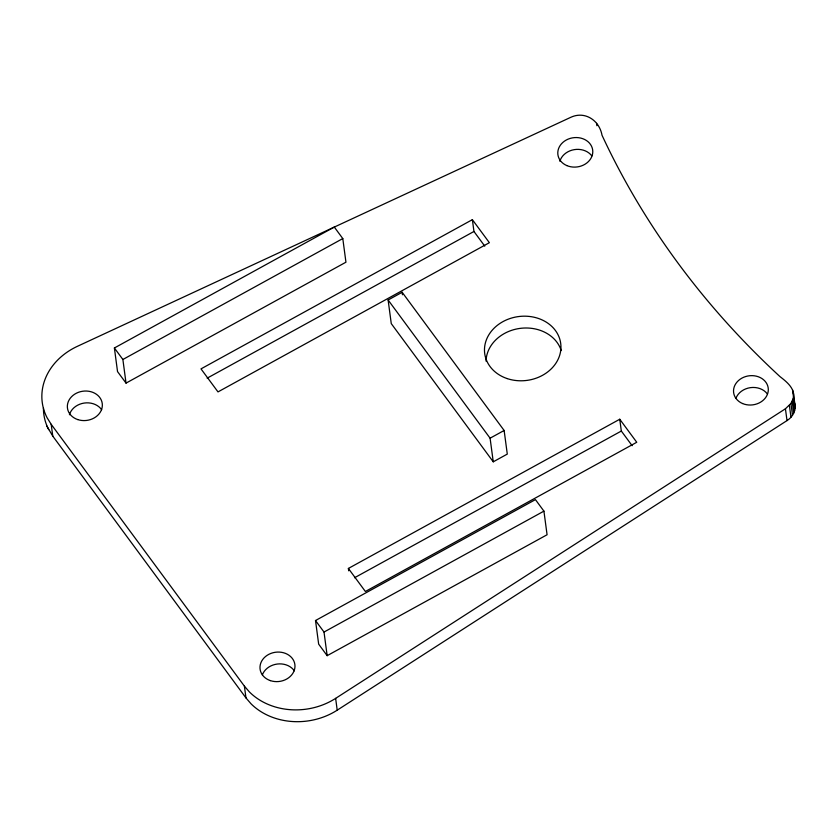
<?xml version="1.0" encoding="UTF-8"?>
<svg xmlns="http://www.w3.org/2000/svg" width="837" height="837" viewBox="0 0 837 837"><rect width="100%" height="100%" fill="white"/><g stroke="black" fill="none" stroke-linecap="round" stroke-linejoin="round"><path stroke-width="1.26" d="M46.788 426.002L52.773 436.129L245.973 697.932L250.985 703.75A63.612 53.411 -7.6 0 0 337.206 710.174L787.01 420.592C793.194 416.805 797.054 408.791 794.187 401.781M792.995 399.103C796.207 389.268 786.728 381.829 780.011 376.629A981.707 824.257 -7.6 0 1 602.023 135.259C599.386 120.308 584.791 110.578 570.572 117.41L77.402 346.319A64.815 54.415 -7.6 0 0 47.134 417.82L51.193 424.317L244.394 686.131L249.405 691.937A63.612 53.411 -7.6 0 0 335.637 698.372L785.43 408.78L790.934 403.465L792.995 399.103L794.575 410.915M114.387 347.983L334.298 227.057L342.793 238.576L345.943 262.201L126.031 383.116L117.536 371.597L114.387 347.983L122.882 359.491L126.031 383.116M122.882 359.491L342.793 238.576M472.371 219.66L200.995 368.876L217.997 391.904L489.373 242.699L472.371 219.66L473.951 231.472L484.769 246.13M207.157 378.167L473.951 231.472M388.117 300.002L402.158 292.28L504.136 430.48L507.285 454.093L493.255 461.815L391.266 323.616L388.117 300.002L490.095 438.19L493.255 461.815M490.095 438.19L504.136 430.48M348.38 568.449L619.757 419.243L636.748 442.271L365.382 591.487L348.38 568.449L348.694 570.813M354.532 577.75L621.326 431.045L619.757 419.243M315.507 620.531L535.429 499.616L543.924 511.135L547.074 534.749L327.162 655.674L318.667 644.155L315.507 620.531L324.013 632.05L327.162 655.674M324.013 632.05L543.924 511.135M621.326 431.045L632.144 445.702M793.288 392.197L795.15 406.301M792.618 389.979L795.056 408.613M792.147 401.341L793.717 413.143M790.934 403.465L792.513 415.267M789.396 405.432L790.965 417.244M785.43 408.78L787.01 420.592M596.582 123.353L596.896 125.717M402.158 292.28L402.482 294.76M335.637 698.372L337.206 710.174M244.394 686.131L245.973 697.932M51.193 424.317L52.773 436.129M735.901 398.37A17.441 14.647 -7.6 0 1 750.423 387.646A17.441 14.647 -7.6 0 1 767.372 393.965M559.859 161.279A17.546 14.731 -7.6 0 1 574.213 149.645A17.546 14.731 -7.6 0 1 591.832 155.912M69.429 414.754A17.546 14.731 -7.6 0 1 84.056 403.078A17.546 14.731 -7.6 0 1 101.675 409.774M262.358 674.894A17.546 14.731 -7.6 0 1 277.225 664.044A17.546 14.731 -7.6 0 1 294.31 670.814M486.046 361.103A38.335 32.193 -7.6 0 1 519.693 328.439A38.335 32.193 -7.6 0 1 561.219 350.515M48.703 429.622A64.815 54.415 -7.6 0 1 43.43 407.954M742.534 403.528A17.441 14.647 -7.6 0 0 768.314 389.362A17.441 14.647 -7.6 0 0 741.906 378.125A17.441 14.647 -7.6 0 0 742.534 403.528M566.848 165.6A17.546 14.731 -7.6 0 0 592.784 151.351A17.546 14.731 -7.6 0 0 566.22 140.051A17.546 14.731 -7.6 0 0 566.848 165.6M77.726 419.578A17.546 14.731 -7.6 0 0 102.26 403.591A17.546 14.731 -7.6 0 0 74.566 394.258A17.546 14.731 -7.6 0 0 77.726 419.578M270.361 680.617A17.546 14.731 -7.6 0 0 294.886 664.63A17.546 14.731 -7.6 0 0 267.191 655.298A17.546 14.731 -7.6 0 0 270.361 680.617M507.149 378.575A38.335 32.193 -7.6 0 0 560.738 343.641A38.335 32.193 -7.6 0 0 500.233 323.249A38.335 32.193 -7.6 0 0 507.149 378.575"/></g></svg>
